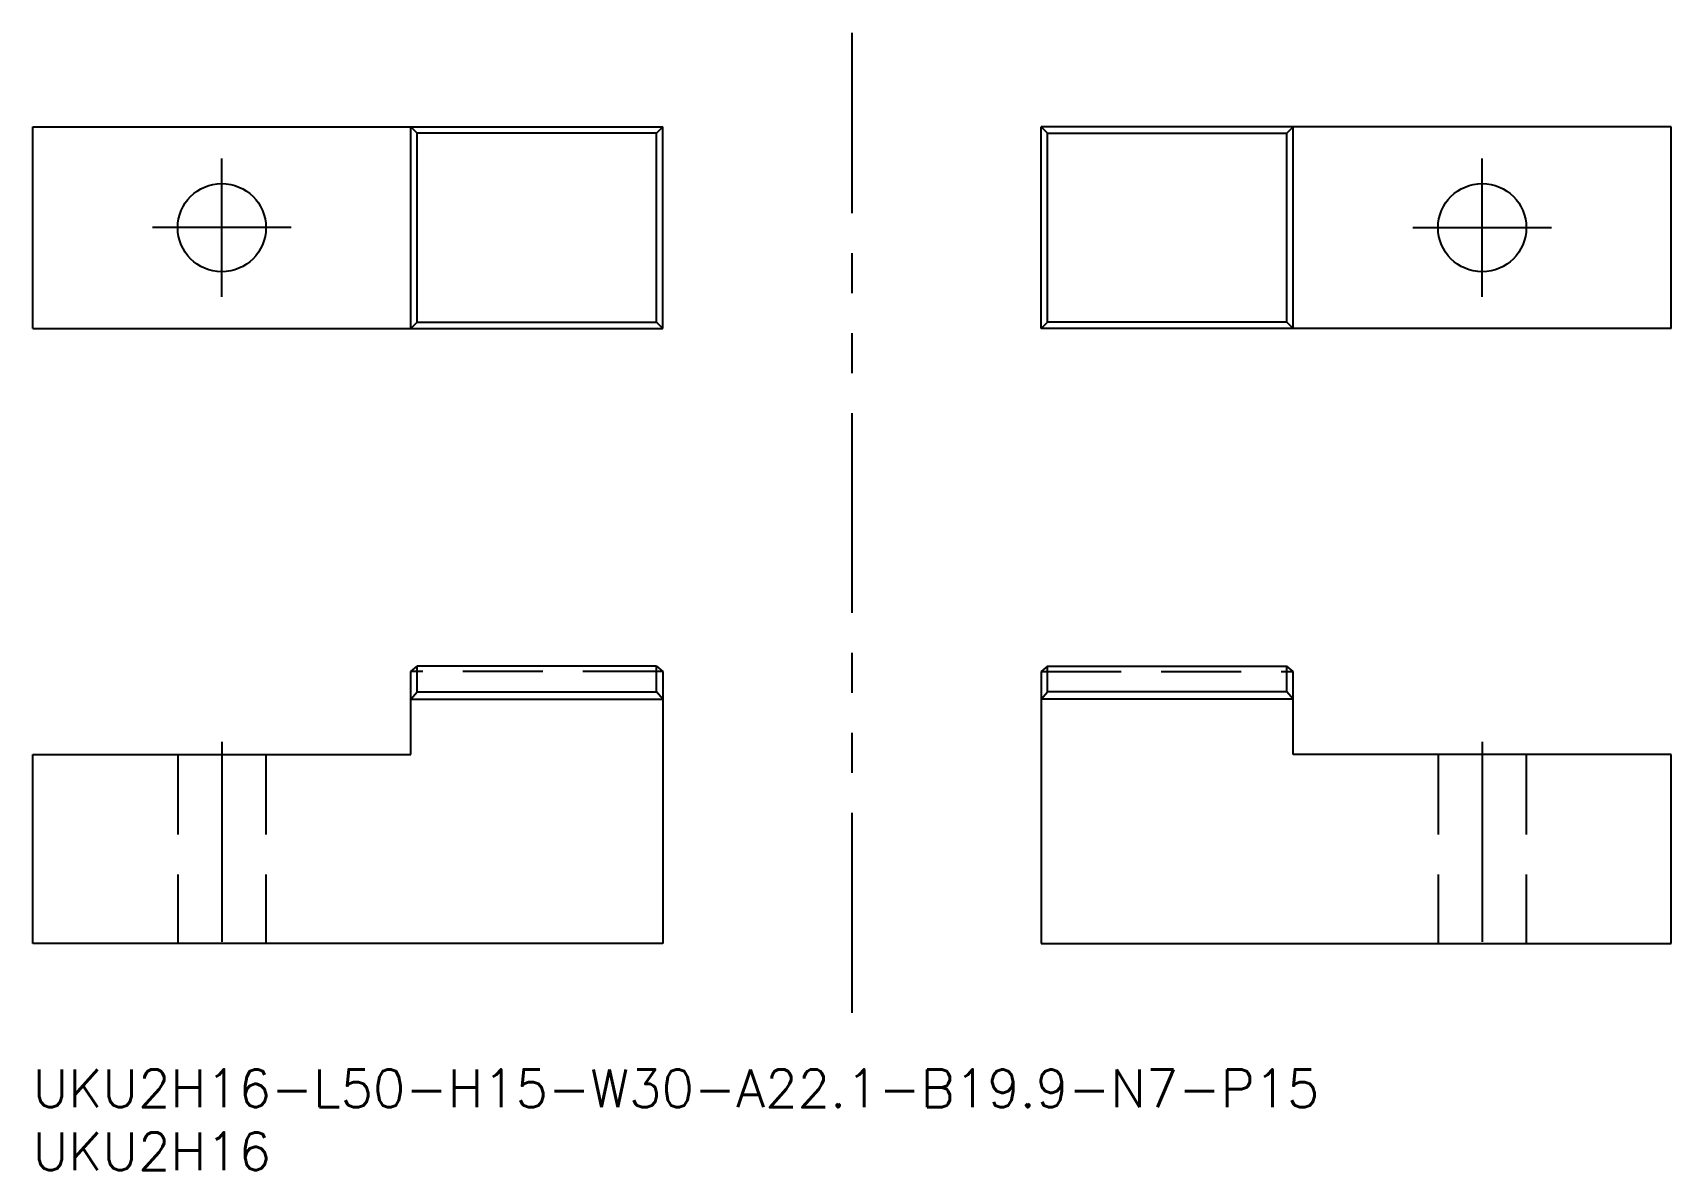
# Model space of a CAD drawing. Extents: x 0 to 130, y -8 to 82.
import ezdxf

# ---------------------------------------------------------------- set-up
doc = ezdxf.new("R2010")
doc.units = 0
doc.header["$LTSCALE"] = 0.5
for name, pattern in [('CENTER', [50.8, 31.75, -6.35, 6.35, -6.35]), ('DASHED', [19.05, 12.7, -6.35]), ('PHANTOM', [63.5, 31.75, -6.35, 6.35, -6.35, 6.35, -6.35])]:
    doc.linetypes.add(name, pattern=pattern)
for name, color, linetype in [('MSM_CENTER', 1, 'CENTER'), ('MSM_CONTINUOUS', 7, 'CONTINUOUS'), ('MSM_DASHED', 4, 'DASHED'), ('MSM_IMAGINARY', 6, 'PHANTOM'), ('MSM_PART_NUMBER', 7, 'CONTINUOUS')]:
    doc.layers.add(name, color=color, linetype=linetype)
doc.styles.get("Standard").update_dxf_attribs({"font": 'txt.shx', "height": 3, "bigfont": 'bigfont.shx'})

msp = doc.modelspace()

# ---------------------------------------------------------------- linework, layer by layer
at = {"layer": 'MSM_CENTER'}
for p, q in [((15, 61.33), (15, 72.33)), ((115, 61.33), (115, 72.33)), ((20.5, 66.83), (9.5, 66.83)), ((109.5, 66.83), (120.5, 66.83)), ((15, 26), (15, 9)), ((115, 26), (115, 9))]:
    msp.add_line(p, q, dxfattribs=at)
at = {"layer": 'MSM_CONTINUOUS'}
for p, q in [((0, 58.83), (0, 74.83)), ((0, 74.83), (50, 74.83)), ((30, 58.83), (30, 74.83)), ((30, 74.83), (30.5, 74.34)), ((30, 58.83), (30, 74.83)), ((30.5, 59.33), (30.5, 74.34)), ((49.5, 74.34), (30.5, 74.34)), ((49.5, 74.34), (50, 74.83)), ((49.5, 59.33), (49.5, 74.34)), ((50, 58.83), (50, 74.83)), ((130, 74.83), (80, 74.83)), ((80.5, 74.34), (80, 74.83)), ((80, 58.83), (80, 74.83)), ((80.5, 74.34), (99.5, 74.34)), ((80.5, 59.33), (80.5, 74.34)), ((100, 74.83), (99.5, 74.34)), ((99.5, 59.33), (99.5, 74.34)), ((100, 58.83), (100, 74.83)), ((100, 58.83), (100, 74.83)), ((130, 58.83), (130, 74.83)), ((0, 58.83), (50, 58.83)), ((30, 58.83), (30.5, 59.33)), ((30.5, 59.33), (49.5, 59.33)), ((50, 58.83), (49.5, 59.33)), ((80, 58.83), (80.5, 59.33)), ((130, 58.83), (80, 58.83)), ((99.5, 59.33), (80.5, 59.33)), ((100, 58.83), (99.5, 59.33)), ((30, 31.6), (30.5, 32.03)), ((30, 25), (30, 31.6)), ((30, 31.6), (30, 31.6)), ((49.5, 32.03), (30.5, 32.03)), ((30.5, 29.97), (30.5, 32.03)), ((49.5, 29.97), (49.5, 32.03)), ((49.5, 32.03), (50, 31.6)), ((50, 31.6), (50, 10)), ((50, 31.6), (50, 31.6)), ((80.5, 32.03), (80, 31.6)), ((80, 31.6), (80, 10)), ((80, 31.6), (80, 31.6)), ((80.5, 32.03), (99.5, 32.03)), ((80.5, 29.97), (80.5, 32.03)), ((100, 31.6), (99.5, 32.03)), ((99.5, 29.97), (99.5, 32.03)), ((100, 25), (100, 31.6)), ((100, 31.6), (100, 31.6)), ((30, 29.4), (30.5, 29.97)), ((30.5, 29.97), (49.5, 29.97)), ((50, 29.4), (49.5, 29.97)), ((80, 29.4), (80.5, 29.97)), ((99.5, 29.97), (80.5, 29.97)), ((100, 29.4), (99.5, 29.97)), ((30, 29.4), (50, 29.4)), ((30, 29.4), (30, 29.4)), ((50, 29.4), (50, 29.4)), ((100, 29.4), (80, 29.4)), ((80, 29.4), (80, 29.4)), ((100, 29.4), (100, 29.4)), ((0, 10), (0, 25)), ((0, 25), (30, 25)), ((130, 25), (100, 25)), ((130, 10), (130, 25)), ((50, 10), (0, 10)), ((80, 10), (130, 10))]:
    msp.add_line(p, q, dxfattribs=at)
for centre in [(15, 66.83), (115, 66.83)]:
    msp.add_circle(centre, 3.5, dxfattribs=at)
at = {"layer": 'MSM_DASHED'}
for p, q in [((50, 31.6), (30, 31.6)), ((80, 31.6), (100, 31.6)), ((11.5, 25), (11.5, 10)), ((18.5, 25), (18.5, 10)), ((111.5, 25), (111.5, 10)), ((118.5, 25), (118.5, 10))]:
    msp.add_line(p, q, dxfattribs=at)
at = {"layer": 'MSM_IMAGINARY'}
msp.add_line((65, 4.49), (65, 82.3), dxfattribs=at)

# ---------------------------------------------------------------- texts
at = {"layer": 'MSM_PART_NUMBER'}
for s, p in [('UKU2H16-L50-H15-W30-A22.1-B19.9-N7-P15', (0, -3)), ('UKU2H16', (0, -8))]:
    msp.add_text(s, height=3, dxfattribs=at).set_placement(p)

doc.saveas('drawing.dxf')
